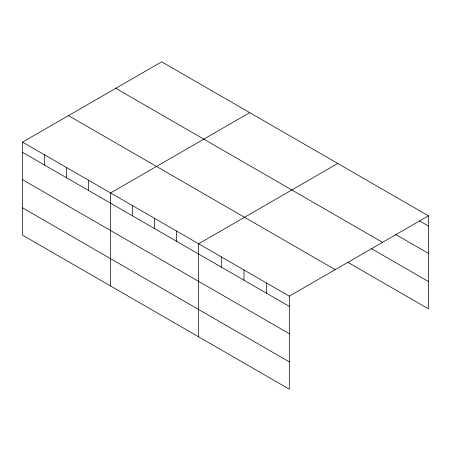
<?xml version="1.0" encoding="UTF-8"?>
<svg xmlns="http://www.w3.org/2000/svg" width="451" height="451" viewBox="0 0 451 451"><rect width="100%" height="100%" fill="white"/><g stroke="black" fill="none" stroke-linecap="round" stroke-linejoin="round"><path stroke-width="0.68" d="M22.55 142.133L289.322 296.155L289.322 389.19L22.55 235.168L22.55 142.133L161.678 61.81L428.45 215.832L428.45 308.867L347.89 262.358M249.713 112.637L110.585 192.96L110.585 285.996M337.748 163.459L198.62 243.788L198.62 336.824M289.322 296.155L428.45 215.832M419.498 220.9L428.45 226.069M395.628 234.441L428.45 253.394M115.766 88.317L382.538 242.334M371.162 248.467L428.45 281.542M68.462 115.625L335.234 269.647M22.55 152.37L289.322 306.392M22.55 179.695L289.322 333.717M22.55 207.849L289.322 361.865M266.648 283.059L266.648 293.302M243.974 269.969L243.974 280.206M221.294 256.878L221.294 267.116M176.612 231.081L176.612 241.319M154.603 218.374L154.603 228.612M132.594 205.667L132.594 215.905M88.576 180.253L88.576 190.491M66.568 167.546L66.568 177.784M44.559 154.84L44.559 165.077"/></g></svg>
